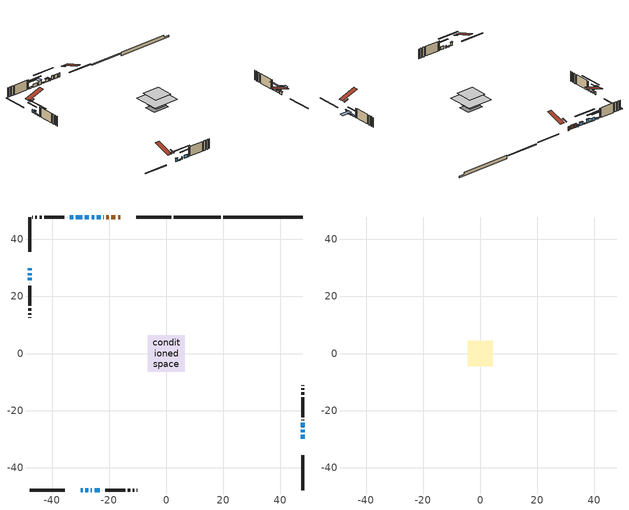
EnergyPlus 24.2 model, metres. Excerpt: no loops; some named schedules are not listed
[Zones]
conditioned space
 floor adiabatic (Floor2 construction): -2.86,-2.86 -2.86,2.86 2.86,2.86 2.86,-2.86 z0.58
 floor adiabatic (AdiabaticFloorConstruction): -6.43,-6.43 -6.43,6.43 6.43,6.43 6.43,-6.43 z3.02
 floor foundation (Slab1 construction): -4.01,-2.95 -4.01,2.95 4.01,2.95 4.01,-2.95 z-1.31
 floor foundation (Slab2 construction): -2.86,-2.86 -2.86,2.86 2.86,2.86 2.86,-2.86 z-0.08
 wall outside (RimJoist1 construction): 1.72,47.88 -10.54,47.88 / -47.88,-47.88 -35.62,-47.88 / -47.88,47.88 -47.88,35.62 / 47.88,-47.88 47.88,-35.62 z0.58:0.88
 wall outside (AdiabaticWallConstruction 1): -16.18,47.88 -16.88,47.88 / -17.81,47.88 -19.22,47.88 / -20.15,47.88 -20.98,47.88 z0.58:2.61
 wall outside (AdiabaticWallConstruction): -21.9,47.88 -22.11,47.88 / -26.49,-47.88 -26.08,-47.88 / 47.88,-27.63 47.88,-26.71 z0.58:1.8; -47.88,29.98 -47.88,29.16 / -29.46,47.88 -31.7,47.88 z0.58:2.08; 47.88,-29.98 47.88,-28.55 z0.58:1.85; -23.04,47.88 -24.36,47.88 / -29.98,-47.88 -29.26,-47.88 z0.58:2.16; -47.88,28.23 -47.88,27.47 z0.58:2.26; -25.29,47.88 -26.21,47.88 / -28.34,-47.88 -27.42,-47.88 / -47.88,26.54 -47.88,25.63 z0.58:1.12; 47.88,-25.78 47.88,-24.26 z0.58:1.5; -27.14,47.88 -28.53,47.88 z0.58:2.41; -32.62,47.88 -33.84,47.88 z0.58:1.34; -25.15,-47.88 -23.32,-47.88 z0.58:2.1
 wall outside (Wall1 construction): -34.77,47.88 -34.8,47.88 / -22.4,-47.88 -22.36,-47.88 / -47.88,24.7 -47.88,24.67 / 47.88,-23.33 47.88,-23.3 z0.58:5.46
 wall outside (Wall2 construction): -35.73,47.88 -42.74,47.88 / -21.44,-47.88 -14.43,-47.88 / -47.88,23.74 -47.88,16.73 / 47.88,-22.37 47.88,-15.36 z0.58:5.46
 wall outside (Wall3 construction): -43.67,47.88 -44.46,47.88 / -13.5,-47.88 -12.71,-47.88 / -47.88,15.8 -47.88,15.01 / 47.88,-14.43 47.88,-13.64 z0.58:5.46
 wall outside (Wall5 construction): -45.39,47.88 -45.9,47.88 / -11.78,-47.88 -11.27,-47.88 / -47.88,14.08 -47.88,13.57 / 47.88,-12.71 47.88,-12.2 z0.58:5.46
 wall outside (Wall7 construction): -46.83,47.88 -46.95,47.88 / -10.34,-47.88 -10.22,-47.88 / -47.88,12.64 -47.88,12.52 / 47.88,-11.27 47.88,-11.15 z0.58:5.46
 wall foundation (FoundationWall1 construction): 20.04,47.88,-1.31 20.04,47.88,0.58 45.1,47.88,0.58 45.1,47.88,-0.55 47.88,47.88,-0.55 47.88,47.88,-1.31
 wall foundation (FoundationWall2 construction): 19.11,47.88 2.65,47.88 z-0.08:0.3
 window (WindowConstruction 11): -21.91,47.88 -22.11,47.88 z0.58:1.8
 window (WindowConstruction 6): -47.88,29.98 -47.88,29.16 z0.58:2.08
 window (WindowConstruction 7): 47.88,-29.98 47.88,-28.55 z0.58:1.85
 window (WindowConstruction 8): -23.04,47.88 -24.36,47.88 z0.58:2.16
 window (WindowConstruction 9): -29.98,-47.88 -29.27,-47.88 z0.58:2.16
 window (WindowConstruction 10): -47.88,28.23 -47.88,27.47 z0.58:2.26
 window (WindowConstruction 13): -25.29,47.88 -26.21,47.88 z0.58:1.11
 window (WindowConstruction 14): -28.34,-47.88 -27.42,-47.88 z0.58:1.11
 window (WindowConstruction 15): -47.88,26.54 -47.88,25.63 z0.58:1.11
 window (WindowConstruction 12): -26.49,-47.88 -26.08,-47.88 z0.58:1.8
 window (WindowConstruction): 47.88,-27.63 47.88,-26.71 z0.58:1.8
 window (WindowConstruction 1): 47.88,-25.78 47.88,-24.26 z0.58:1.49
 window (WindowConstruction 2): -27.14,47.88 -28.53,47.88 z0.58:2.41
 window (WindowConstruction 3): -29.46,47.88 -31.69,47.88 z0.58:2.08
 window (WindowConstruction 4): -32.62,47.88 -33.84,47.88 z0.58:1.34
 window (WindowConstruction 5): -25.15,-47.88 -23.32,-47.88 z0.58:2.1
 door (Door): -16.18,47.88 -16.88,47.88 z0.58:2.61
 door (Door 1): -17.81,47.88 -19.22,47.88 z0.58:2.61
 door (Door 2): -20.15,47.88 -20.98,47.88 z0.58:2.61
 ceiling adiabatic (AdiabaticFloorConstruction): 6.43,-6.43 6.43,6.43 -6.43,6.43 -6.43,-6.43 z3.02
 roof outside (Roof2 construction): -15.25,47.88,5.46 -15.25,45.69,6.19 -14.67,45.69,6.19 -14.67,47.88,5.46; -30.9,-47.88,5.46 -30.9,-45.69,6.19 -31.48,-45.69,6.19 -31.48,-47.88,5.46; -47.88,30.9,5.46 -45.69,30.9,6.19 -45.69,31.48,6.19 -47.88,31.48,5.46; 47.88,-30.9,5.46 45.69,-30.9,6.19 45.69,-31.48,6.19 47.88,-31.48,5.46
attic - vented
 floor to conditioned space (Floor1 construction Reversed): -4.43,-4.43 -4.43,4.43 4.43,4.43 4.43,-4.43 z5.46
 roof outside (Roof1 construction): -13.74,47.88,5.46 -13.74,39.25,8.33 -11.47,39.25,8.33 -11.47,47.88,5.46; -32.41,-47.88,5.46 -32.41,-39.25,8.33 -34.69,-39.25,8.33 -34.69,-47.88,5.46; -47.88,32.41,5.46 -39.25,32.41,8.33 -39.25,34.69,8.33 -47.88,34.69,5.46; 47.88,-32.41,5.46 39.25,-32.41,8.33 39.25,-34.69,8.33 47.88,-34.69,5.46
shading: -47.88,26.67 -47.88,32.47 -48.29,32.47 -48.29,26.67 z4.57; 47.88,-28.35 47.88,-30.18 48.29,-30.18 48.29,-28.35 z2.05; -24.56,47.88 -22.84,47.88 -22.84,48.29 -24.56,48.29 z2.36; -29.06,-47.88 -30.18,-47.88 -30.18,-48.29 -29.06,-48.29 z2.36; -47.88,27.27 -47.88,28.43 -48.29,28.43 -48.29,27.27 z2.46; -31.44,47.88 -20.06,47.88 -20.06,48.29 -31.44,48.29 z6.34; -22.19,-47.88 -33.57,-47.88 -33.57,-48.29 -22.19,-48.29 z6.34; -47.88,20.4 -47.88,31.77 -48.29,31.77 -48.29,20.4 z6.34; 47.88,-26.35 47.88,-27.99 53.06,-27.99 53.06,-26.35 z2.16; 47.88,-21.77 47.88,-28.27 48.29,-28.27 48.29,-21.77 z3.98; -28.73,47.88 -26.93,47.88 -26.93,50.27 -28.73,50.27 z2.61; -34.19,47.88 -26.97,47.88 -26.97,48.29 -34.19,48.29 z4.57; -36.33,47.88 -30.13,47.88 -30.13,48.29 -36.33,48.29 z3.83; -20.83,-47.88 -27.64,-47.88 -27.64,-48.29 -20.83,-48.29 z4.59
[Building]
Building 1: Terrain=Suburbs
[Site:Location]
London AP_ON: Latitude {deg}=43.03; Longitude {deg}=-81.15; Time Zone {hr}=-5; Elevation {m}=278; Keep Site Location Information=Yes
[Site:GroundTemperature:Shallow]
3.98693, 1.93205, 1.76749, 2.74264, 6.6573, 10.5537, 13.9317, 16.0716, 16.2534, 14.513, 11.2211, 7.44421
[Site:WaterMainsTemperature]
Calculation Method=Schedule; Temperature Schedule=mains temperature schedule
[Material] Roughness=Rough; Thermal Absorptance=0.9
Name | Thickness {m} | Conductivity {W/m-K} | Density {kg/m3} | Specific Heat {J/kg-K} | Solar Absorptance | Visible Absorptance
asphalt or fiberglass shingles | 0.00635 | 0.162714 | 1121.4 | 1465.45 | 0.95 | 0.95
ceiling stud and cavity | 0.0889 | 0.9709 | 20.9862 | 1087.66 | 0.7 | 0.7
concrete 4.0 in. | 0.1016 | 1.803125 | 2242.8 | 837.4 | 0.7 | 0.7
concrete 8.0 in. | 0.2032 | 1.803125 | 2242.8 | 837.4 | 0.7 | 0.7
door material | 0.04445 | 0.053851 | 512.64 | 1214.23 | 0.7 | 0.7
door material 1 | 0.04445 | 0.0451087 | 512.64 | 1214.23 | 0.7 | 0.7
door material 2 | 0.04445 | 0.188738 | 512.64 | 1214.23 | 0.7 | 0.7
exterior vertical ins | 0.013954 | 0.029427 | 32.04 | 1214.23 | 0.7 | 0.7
exterior vertical ins 1 | 0.00139922 | 0.029427 | 32.04 | 1214.23 | 0.7 | 0.7
floor covering | 0.0127 | 9.015625 | 54.468 | 1339.84 | 0.6 | 0.6
floor covering 1 | 0.0127 | 0.0433444 | 54.468 | 1339.84 | 0.6 | 0.6
floor rigid ins; wall rigid ins 1 | 0.512978 | 0.029427 | 32.04 | 1214.23 | 0.7 | 0.7
floor stud and cavity | 0.0889 | 0.342986 | 50.32683 | 1063.81 | 0.7 | 0.7
floor stud and cavity 1 | 0.1397 | 1.75129 | 37.0049 | 1207.88 | 0.7 | 0.7
furniture material conditioned space 1 | 0.1524 | 0.115458 | 640.8 | 1214.23 | 0.6 | 0.6
gypsum board | 0.0127 | 0.160291 | 801 | 837.4 | 0.6 | 0.6
gypsum board 1 | 0.00254 | 0.160291 | 801 | 837.4 | 0.6 | 0.6
gypsum board 2 | 0.0127 | 0.160291 | 801 | 837.4 | 0.7 | 0.7
osb sheathing 0.5 in. | 0.0127 | 0.115458 | 512.64 | 1214.23 | 0.7 | 0.7
osb sheathing 0.75 in. | 0.01905 | 0.115458 | 512.64 | 1214.23 | 0.7 | 0.7
rim joist stud and cavity | 0.0508 | 0.648972 | 50.32683 | 1063.81 | 0.6 | 0.6
roof stud and cavity | 0.2032 | 4.30861 | 78.34581 | 1123.46 | 0.7 | 0.7
wall rigid ins | 0.051816 | 0.029427 | 32.04 | 1214.23 | 0.7 | 0.7
wall stud and cavity | 0.1397 | 0.440789 | 139.0536 | 1170.24 | 0.7 | 0.7
wall stud and cavity 1 | 0.0889 | 0.203401 | 50.32683 | 1063.81 | 0.7 | 0.7
wall stud and cavity 2 | 0.1397 | 0.21045 | 139.0536 | 1170.24 | 0.7 | 0.7
wall stud and cavity 3 | 0.1397 | 0.24263 | 139.0536 | 1170.24 | 0.7 | 0.7
wall stud and cavity 4 | 0.1397 | 0.0754884 | 139.0536 | 1170.24 | 0.7 | 0.7
wall stud and cavity 5 | 0.0889 | 0.380278 | 52.3479 | 1209.89 | 0.7 | 0.7
wall stud and cavity 6 | 0.0889 | 0.391764 | 83.0341 | 1211.67 | 0.7 | 0.7
wood siding | 0.0254 | 0.102417 | 544.68 | 1172.36 | 0.57 | 0.57
wood siding 1 | 0.00254 | 0.102417 | 544.68 | 1172.36 | 0.57 | 0.57
wood siding 2; wood siding 3; wood siding 4 | 0.0254 | 0.102417 | 544.68 | 1172.36 | 0.7 | 0.7
[WindowMaterial:SimpleGlazingSystem]
Name | U-Factor {W/m2-K} | Solar Heat Gain Coefficient
WindowMaterial | 2.93609 | 0.65
WindowMaterial 1 | 2.927009 | 0.66
WindowMaterial 10 | 2.938365 | 0.65
WindowMaterial 11 | 6.93965 | 0.69
WindowMaterial 12 | 2.99117 | 0.59
WindowMaterial 13 | 5.29076 | 0.67
WindowMaterial 2 | 2.39271 | 0.64
WindowMaterial 3 | 2.37397 | 0.65
WindowMaterial 4 | 2.94859 | 0.64
WindowMaterial 5 | 2.89408 | 0.69
WindowMaterial 6 | 2.93666 | 0.65
WindowMaterial 7 | 2.95313 | 0.64
WindowMaterial 8 | 2.95256 | 0.64
WindowMaterial 9 | 2.94631 | 0.64
[Construction]
AdiabaticFloorConstruction: floor stud and cavity 1, floor rigid ins, osb sheathing 0.75 in., floor covering 1
AdiabaticWallConstruction: wood siding 3, wall rigid ins 1, wall stud and cavity 5, gypsum board
AdiabaticWallConstruction 1: wood siding 4, wall rigid ins 1, wall stud and cavity 5, gypsum board
Door: door material
Door 1: door material 1
Door 2: door material 2
Floor1 construction Reversed: gypsum board 1, ceiling stud and cavity
Floor2 construction: floor stud and cavity, floor covering
FoundationWall1 construction; FoundationWall2 construction: concrete 8.0 in., gypsum board 2
furniture construction conditioned space 1: furniture material conditioned space 1
PartitionWallConstruction: gypsum board, wall stud and cavity 6, gypsum board
RimJoist1 construction: wood siding 2, rim joist stud and cavity
Roof1 construction: asphalt or fiberglass shingles
Roof2 construction: asphalt or fiberglass shingles, osb sheathing 0.75 in., roof stud and cavity, gypsum board
Slab1 construction; Slab2 construction: concrete 4.0 in.
Wall1 construction: wood siding, wall rigid ins, osb sheathing 0.5 in., wall stud and cavity, gypsum board
Wall2 construction: wood siding 1, wall stud and cavity 1, gypsum board 1
Wall3 construction: wood siding, wall rigid ins, osb sheathing 0.5 in., wall stud and cavity 2, gypsum board
Wall5 construction: wood siding, wall rigid ins, osb sheathing 0.5 in., wall stud and cavity 3, gypsum board
Wall7 construction: wood siding, osb sheathing 0.5 in., wall stud and cavity 4, gypsum board
WindowConstruction: WindowMaterial
WindowConstruction 1: WindowMaterial 1
WindowConstruction 10: WindowMaterial 10
WindowConstruction 11; WindowConstruction 12: WindowMaterial 11
WindowConstruction 13; WindowConstruction 14: WindowMaterial 12
WindowConstruction 15: WindowMaterial 13
WindowConstruction 2: WindowMaterial 2
WindowConstruction 3: WindowMaterial 3
WindowConstruction 4: WindowMaterial 4
WindowConstruction 5: WindowMaterial 5
WindowConstruction 6: WindowMaterial 6
WindowConstruction 7: WindowMaterial 7
WindowConstruction 8: WindowMaterial 8
WindowConstruction 9: WindowMaterial 9
[Zone] Multiplier=1; Part of Total Floor Area=Yes
Name | Volume {m3}
attic - vented | 36.6637
conditioned space | 546.6
[Space]
Name | Zone | Volume {m3}
attic - vented 1 | attic - vented | 36.6637
conditioned space 1 | conditioned space | 546.6
[ZoneInfiltration:EffectiveLeakageArea]
infil attic - vented 1: Zone or Space=attic - vented 1; Schedule=Always On Discrete; Effective Air Leakage Area {cm2}=3425.89; Stack Coefficient=0.000200044; Wind Coefficient=9.55615e-06
[ZoneMixing]
whole house fan mix: Zone or Space=attic - vented; Schedule=Always On Continuous; Design Flow Rate Calculation Method=Flow/Zone; Design Flow Rate {m3/s}=0; Source Zone or Space=conditioned space
[SurfaceProperty:ExposedFoundationPerimeter] Exposed Perimeter Calculation Method=TotalExposedPerimeter
Name | Total Exposed Perimeter {m}
Slab1 | 27.84
Slab2 | 16.459
[InternalMass] Zone or ZoneList=conditioned space; Space or SpaceList=conditioned space 1
Name | Construction | Surface Area {m2}
furniture mass conditioned space 1 | furniture construction conditioned space 1 | 111.26
partition wall mass | PartitionWallConstruction | 245.425
[Lights]
interior lighting: Zone or ZoneList or Space or SpaceList=conditioned space 1; Schedule=interior lighting schedule; Design Level Calculation Method=LightingLevel; Lighting Level {W}=343.2; Return Air Fraction=0; Fraction Radiant=0.6; Fraction Visible=0.2; Fraction Replaceable=1
[People]
occupants: Zone or ZoneList or Space or SpaceList=conditioned space 1; Number of People Schedule=occupants schedule; Number of People Calculation Method=People; Number of People=3; Fraction Radiant=0.314171; Sensible Heat Fraction=0.56303; Activity Level Schedule=occupants activity schedule; Carbon Dioxide Generation Rate {m3/s-W}=0; Enable ASHRAE 55 Comfort Warnings=No; Mean Radiant Temperature Calculation Type=EnclosureAveraged
[ElectricEquipment] Zone or ZoneList or Space or SpaceList=conditioned space 1; Design Level Calculation Method=EquipmentLevel
Name | Schedule | Design Level {W} | Fraction Latent | Fraction Radiant | Fraction Lost
clothes dryer | clothes dryer schedule | 140.772 | 0.015 | 0.081 | 0.85
clothes washer | clothes washer schedule | 32.1985 | 0.03 | 0.162 | 0.7
cooking range | cooking range schedule | 215.147 | 0.08 | 0.432 | 0.2
dishwasher | dishwasher schedule | 66.8632 | 0.3 | 0.18 | 0.4
fridge | fridge schedule | 72.9452 | 0 | 0.6 | 0
mech vent house fan | mech vent house fan schedule | 0 | 0 | 0 | 1
mech vent house fan cfis | mech vent house fan cfis schedule | 0 | 0 | 0 | 0
misc plug loads | misc plug loads schedule | 494.7 | 0.045 | 0.513 | 0.1
whole house fan | Always On Discrete | 0 | 0 | 0 | 1
[OtherEquipment] Zone or ZoneList or Space or SpaceList=conditioned space 1; Design Level Calculation Method=EquipmentLevel
Name | Fuel Type | Schedule | Design Level {W} | Fraction Latent | Fraction Radiant | Fraction Lost
clothes dryer 1 | Electricity | clothes dryer schedule | 0 | 0.015 | 0.081 | 0.85
cooking range 1 | Electricity | cooking range schedule | 0 | 0.08 | 0.432 | 0.2
general water use latent | None | general water use schedule | 62.594 | 1 | 0 | 0
general water use sensible | None | general water use schedule | -61.6891 | 0 | 0.6 | 0
mech vent house fan latent load | None | Always On Discrete | 0 | 1 | 0 | 0
mech vent house fan sensible load | None | Always On Discrete | 0 | 0 | 0 | 0
water heater energy adjustment1 | Propane | Always On Discrete | 0.01 | 0 | 0 | 1
[ZoneInfiltration:DesignFlowRate] Zone or ZoneList or Space or SpaceList=conditioned space 1; Schedule=Always On Discrete; Design Flow Rate Calculation Method=Flow/Zone; Design Flow Rate {m3/s}=0
infil flow; natural vent flow; whole house fan flow
[Foundation:Kiva] Initial Indoor Air Temperature {C}=18; Wall Depth Below Slab {m}=0.2032; Custom Block X Position 1 {m}=0.2159; Custom Block Z Position 1 {m}=0
Name | Wall Height Above Grade {m} | Custom Block Material Name 1 | Custom Block Depth 1 {m}
Foundation Kiva 1 | 0.580004 | exterior vertical ins | 1.89
Foundation Kiva 2 | 0.299984 | exterior vertical ins 1 | 0.379994
[Foundation:Kiva:Settings]
Soil Conductivity {W/m-K}=0.849921; Soil Density {kg/m3}=1842.3; Soil Specific Heat {J/kg-K}=418.7; Ground Solar Absorptivity=0.9; Ground Thermal Absorptivity=0.9; Ground Surface Roughness {m}=0.03; Far-Field Width {m}=40; Deep-Ground Boundary Condition=ZeroFlux; Deep-Ground Depth {m}=40; Minimum Cell Dimension {m}=0.2; Maximum Cell Growth Coefficient=3; Simulation Timestep=Timestep
[Exterior:Lights]
exterior lighting: Schedule=exterior lighting schedule; Design Level {W}=75.6
[Schedule:Constant]
Name | Hourly Value
Always On Continuous; mech vent house fan schedule; mech vent house fan cfis schedule; Always On Discrete | 1
occupants activity schedule | 117.228
fridge schedule | 0
[Schedule:Week:Daily]
interior lighting schedule Week Rule - Jan1-Jan27: interior lighting schedule day, interior lighting schedule day, interior lighting schedule day, interior lighting schedule day, interior lighting schedule day, interior lighting schedule day, interior lighting schedule day, interior lighting schedule default day, interior lighting schedule default day, interior lighting schedule default day, interior lighting schedule default day, interior lighting schedule default day
interior lighting schedule Week Rule - Jan28-Feb3: interior lighting schedule day, interior lighting schedule day, interior lighting schedule day, interior lighting schedule day, interior lighting schedule day 1, interior lighting schedule day 1, interior lighting schedule day 1, interior lighting schedule default day, interior lighting schedule default day, interior lighting schedule default day, interior lighting schedule default day, interior lighting schedule default day
interior lighting schedule Week Rule - Feb4-Feb24: interior lighting schedule day 1, interior lighting schedule day 1, interior lighting schedule day 1, interior lighting schedule day 1, interior lighting schedule day 1, interior lighting schedule day 1, interior lighting schedule day 1, interior lighting schedule default day, interior lighting schedule default day, interior lighting schedule default day, interior lighting schedule default day, interior lighting schedule default day
interior lighting schedule Week Rule - Feb25-Mar3: interior lighting schedule day 1, interior lighting schedule day 1, interior lighting schedule day 1, interior lighting schedule day 1, interior lighting schedule day 2, interior lighting schedule day 2, interior lighting schedule day 2, interior lighting schedule default day, interior lighting schedule default day, interior lighting schedule default day, interior lighting schedule default day, interior lighting schedule default day
interior lighting schedule Week Rule - Mar4-Mar31: interior lighting schedule day 2, interior lighting schedule day 2, interior lighting schedule day 2, interior lighting schedule day 2, interior lighting schedule day 2, interior lighting schedule day 2, interior lighting schedule day 2, interior lighting schedule default day, interior lighting schedule default day, interior lighting schedule default day, interior lighting schedule default day, interior lighting schedule default day
interior lighting schedule Week Rule - Apr1-Apr28: interior lighting schedule day 3, interior lighting schedule day 3, interior lighting schedule day 3, interior lighting schedule day 3, interior lighting schedule day 3, interior lighting schedule day 3, interior lighting schedule day 3, interior lighting schedule default day, interior lighting schedule default day, interior lighting schedule default day, interior lighting schedule default day, interior lighting schedule default day
interior lighting schedule Week Rule - Apr29-May5: interior lighting schedule day 3, interior lighting schedule day 3, interior lighting schedule day 4, interior lighting schedule day 4, interior lighting schedule day 4, interior lighting schedule day 4, interior lighting schedule day 4, interior lighting schedule default day, interior lighting schedule default day, interior lighting schedule default day, interior lighting schedule default day, interior lighting schedule default day
interior lighting schedule Week Rule - May6-May26: interior lighting schedule day 4, interior lighting schedule day 4, interior lighting schedule day 4, interior lighting schedule day 4, interior lighting schedule day 4, interior lighting schedule day 4, interior lighting schedule day 4, interior lighting schedule default day, interior lighting schedule default day, interior lighting schedule default day, interior lighting schedule default day, interior lighting schedule default day
interior lighting schedule Week Rule - May27-Jun2: interior lighting schedule day 4, interior lighting schedule day 4, interior lighting schedule day 4, interior lighting schedule day 4, interior lighting schedule day 4, interior lighting schedule day 5, interior lighting schedule day 5, interior lighting schedule default day, interior lighting schedule default day, interior lighting schedule default day, interior lighting schedule default day, interior lighting schedule default day
interior lighting schedule Week Rule - Jun3-Jun30: interior lighting schedule day 5, interior lighting schedule day 5, interior lighting schedule day 5, interior lighting schedule day 5, interior lighting schedule day 5, interior lighting schedule day 5, interior lighting schedule day 5, interior lighting schedule default day, interior lighting schedule default day, interior lighting schedule default day, interior lighting schedule default day, interior lighting schedule default day
interior lighting schedule Week Rule - Jul1-Jul28: interior lighting schedule day 6, interior lighting schedule day 6, interior lighting schedule day 6, interior lighting schedule day 6, interior lighting schedule day 6, interior lighting schedule day 6, interior lighting schedule day 6, interior lighting schedule default day, interior lighting schedule default day, interior lighting schedule default day, interior lighting schedule default day, interior lighting schedule default day
interior lighting schedule Week Rule - Jul29-Aug4: interior lighting schedule day 6, interior lighting schedule day 6, interior lighting schedule day 6, interior lighting schedule day 7, interior lighting schedule day 7, interior lighting schedule day 7, interior lighting schedule day 7, interior lighting schedule default day, interior lighting schedule default day, interior lighting schedule default day, interior lighting schedule default day, interior lighting schedule default day
interior lighting schedule Week Rule - Aug5-Aug25: interior lighting schedule day 7, interior lighting schedule day 7, interior lighting schedule day 7, interior lighting schedule day 7, interior lighting schedule day 7, interior lighting schedule day 7, interior lighting schedule day 7, interior lighting schedule default day, interior lighting schedule default day, interior lighting schedule default day, interior lighting schedule default day, interior lighting schedule default day
interior lighting schedule Week Rule - Aug26-Sep1: interior lighting schedule day 7, interior lighting schedule day 7, interior lighting schedule day 7, interior lighting schedule day 7, interior lighting schedule day 7, interior lighting schedule day 7, interior lighting schedule day 8, interior lighting schedule default day, interior lighting schedule default day, interior lighting schedule default day, interior lighting schedule default day, interior lighting schedule default day
interior lighting schedule Week Rule - Sep2-Sep29: interior lighting schedule day 8, interior lighting schedule day 8, interior lighting schedule day 8, interior lighting schedule day 8, interior lighting schedule day 8, interior lighting schedule day 8, interior lighting schedule day 8, interior lighting schedule default day, interior lighting schedule default day, interior lighting schedule default day, interior lighting schedule default day, interior lighting schedule default day
interior lighting schedule Week Rule - Sep30-Oct6: interior lighting schedule day 8, interior lighting schedule day 9, interior lighting schedule day 9, interior lighting schedule day 9, interior lighting schedule day 9, interior lighting schedule day 9, interior lighting schedule day 9, interior lighting schedule default day, interior lighting schedule default day, interior lighting schedule default day, interior lighting schedule default day, interior lighting schedule default day
interior lighting schedule Week Rule - Oct7-Oct27: interior lighting schedule day 9, interior lighting schedule day 9, interior lighting schedule day 9, interior lighting schedule day 9, interior lighting schedule day 9, interior lighting schedule day 9, interior lighting schedule day 9, interior lighting schedule default day, interior lighting schedule default day, interior lighting schedule default day, interior lighting schedule default day, interior lighting schedule default day
interior lighting schedule Week Rule - Oct28-Nov3: interior lighting schedule day 9, interior lighting schedule day 9, interior lighting schedule day 9, interior lighting schedule day 9, interior lighting schedule day 10, interior lighting schedule day 10, interior lighting schedule day 10, interior lighting schedule default day, interior lighting schedule default day, interior lighting schedule default day, interior lighting schedule default day, interior lighting schedule default day
interior lighting schedule Week Rule - Nov4-Nov24: interior lighting schedule day 10, interior lighting schedule day 10, interior lighting schedule day 10, interior lighting schedule day 10, interior lighting schedule day 10, interior lighting schedule day 10, interior lighting schedule day 10, interior lighting schedule default day, interior lighting schedule default day, interior lighting schedule default day, interior lighting schedule default day, interior lighting schedule default day
interior lighting schedule Week Rule - Nov25-Dec1: interior lighting schedule day 10, interior lighting schedule day 10, interior lighting schedule day 10, interior lighting schedule day 10, interior lighting schedule day 10, interior lighting schedule day 10, interior lighting schedule day 11, interior lighting schedule default day, interior lighting schedule default day, interior lighting schedule default day, interior lighting schedule default day, interior lighting schedule default day
interior lighting schedule Week Rule - Dec2-Dec31: interior lighting schedule day 11, interior lighting schedule day 11, interior lighting schedule day 11, interior lighting schedule day 11, interior lighting schedule day 11, interior lighting schedule day 11, interior lighting schedule day 11, interior lighting schedule default day, interior lighting schedule default day, interior lighting schedule default day, interior lighting schedule default day, interior lighting schedule default day
occupants schedule Week Rule - Jan1-Dec31: occupants schedule day, occupants schedule day, occupants schedule day, occupants schedule day, occupants schedule day, occupants schedule day, occupants schedule day, occupants schedule default day, occupants schedule default day, occupants schedule default day, occupants schedule default day, occupants schedule default day
clothes dryer schedule Week Rule - Jan1-Dec31: clothes dryer schedule day, clothes dryer schedule day, clothes dryer schedule day, clothes dryer schedule day, clothes dryer schedule day, clothes dryer schedule day, clothes dryer schedule day, clothes dryer schedule default day, clothes dryer schedule default day, clothes dryer schedule default day, clothes dryer schedule default day, clothes dryer schedule default day
clothes washer schedule Week Rule - Jan1-Dec31: clothes washer schedule day, clothes washer schedule day, clothes washer schedule day, clothes washer schedule day, clothes washer schedule day, clothes washer schedule day, clothes washer schedule day, clothes washer schedule default day, clothes washer schedule default day, clothes washer schedule default day, clothes washer schedule default day, clothes washer schedule default day
cooking range schedule Week Rule - Jan1-Dec31: cooking range schedule day, cooking range schedule day, cooking range schedule day, cooking range schedule day, cooking range schedule day, cooking range schedule day, cooking range schedule day, cooking range schedule default day, cooking range schedule default day, cooking range schedule default day, cooking range schedule default day, cooking range schedule default day
dishwasher schedule Week Rule - Jan1-Dec31: dishwasher schedule day, dishwasher schedule day, dishwasher schedule day, dishwasher schedule day, dishwasher schedule day, dishwasher schedule day, dishwasher schedule day, dishwasher schedule default day, dishwasher schedule default day, dishwasher schedule default day, dishwasher schedule default day, dishwasher schedule default day
misc plug loads schedule Week Rule - Jan1-Dec31: misc plug loads schedule day, misc plug loads schedule day, misc plug loads schedule day, misc plug loads schedule day, misc plug loads schedule day, misc plug loads schedule day, misc plug loads schedule day, misc plug loads schedule default day, misc plug loads schedule default day, misc plug loads schedule default day, misc plug loads schedule default day, misc plug loads schedule default day
general water use schedule Week Rule - Jan1-Dec31: general water use schedule day, general water use schedule day, general water use schedule day, general water use schedule day, general water use schedule day, general water use schedule day, general water use schedule day, general water use schedule default day, general water use schedule default day, general water use schedule default day, general water use schedule default day, general water use schedule default day
exterior lighting schedule Week Rule - Jan1-Jan27: exterior lighting schedule day, exterior lighting schedule day, exterior lighting schedule day, exterior lighting schedule day, exterior lighting schedule day, exterior lighting schedule day, exterior lighting schedule day, exterior lighting schedule default day, exterior lighting schedule default day, exterior lighting schedule default day, exterior lighting schedule default day, exterior lighting schedule default day
exterior lighting schedule Week Rule - Jan28-Feb3: exterior lighting schedule day, exterior lighting schedule day, exterior lighting schedule day, exterior lighting schedule day, exterior lighting schedule day 1, exterior lighting schedule day 1, exterior lighting schedule day 1, exterior lighting schedule default day, exterior lighting schedule default day, exterior lighting schedule default day, exterior lighting schedule default day, exterior lighting schedule default day
exterior lighting schedule Week Rule - Feb4-Feb24: exterior lighting schedule day 1, exterior lighting schedule day 1, exterior lighting schedule day 1, exterior lighting schedule day 1, exterior lighting schedule day 1, exterior lighting schedule day 1, exterior lighting schedule day 1, exterior lighting schedule default day, exterior lighting schedule default day, exterior lighting schedule default day, exterior lighting schedule default day, exterior lighting schedule default day
exterior lighting schedule Week Rule - Feb25-Mar3: exterior lighting schedule day 1, exterior lighting schedule day 1, exterior lighting schedule day 1, exterior lighting schedule day 1, exterior lighting schedule day 2, exterior lighting schedule day 2, exterior lighting schedule day 2, exterior lighting schedule default day, exterior lighting schedule default day, exterior lighting schedule default day, exterior lighting schedule default day, exterior lighting schedule default day
exterior lighting schedule Week Rule - Mar4-Mar31: exterior lighting schedule day 2, exterior lighting schedule day 2, exterior lighting schedule day 2, exterior lighting schedule day 2, exterior lighting schedule day 2, exterior lighting schedule day 2, exterior lighting schedule day 2, exterior lighting schedule default day, exterior lighting schedule default day, exterior lighting schedule default day, exterior lighting schedule default day, exterior lighting schedule default day
exterior lighting schedule Week Rule - Apr1-Apr28: exterior lighting schedule day 3, exterior lighting schedule day 3, exterior lighting schedule day 3, exterior lighting schedule day 3, exterior lighting schedule day 3, exterior lighting schedule day 3, exterior lighting schedule day 3, exterior lighting schedule default day, exterior lighting schedule default day, exterior lighting schedule default day, exterior lighting schedule default day, exterior lighting schedule default day
exterior lighting schedule Week Rule - Apr29-May5: exterior lighting schedule day 3, exterior lighting schedule day 3, exterior lighting schedule day 4, exterior lighting schedule day 4, exterior lighting schedule day 4, exterior lighting schedule day 4, exterior lighting schedule day 4, exterior lighting schedule default day, exterior lighting schedule default day, exterior lighting schedule default day, exterior lighting schedule default day, exterior lighting schedule default day
exterior lighting schedule Week Rule - May6-May26: exterior lighting schedule day 4, exterior lighting schedule day 4, exterior lighting schedule day 4, exterior lighting schedule day 4, exterior lighting schedule day 4, exterior lighting schedule day 4, exterior lighting schedule day 4, exterior lighting schedule default day, exterior lighting schedule default day, exterior lighting schedule default day, exterior lighting schedule default day, exterior lighting schedule default day
exterior lighting schedule Week Rule - May27-Jun2: exterior lighting schedule day 4, exterior lighting schedule day 4, exterior lighting schedule day 4, exterior lighting schedule day 4, exterior lighting schedule day 4, exterior lighting schedule day 5, exterior lighting schedule day 5, exterior lighting schedule default day, exterior lighting schedule default day, exterior lighting schedule default day, exterior lighting schedule default day, exterior lighting schedule default day
exterior lighting schedule Week Rule - Jun3-Jun30: exterior lighting schedule day 5, exterior lighting schedule day 5, exterior lighting schedule day 5, exterior lighting schedule day 5, exterior lighting schedule day 5, exterior lighting schedule day 5, exterior lighting schedule day 5, exterior lighting schedule default day, exterior lighting schedule default day, exterior lighting schedule default day, exterior lighting schedule default day, exterior lighting schedule default day
exterior lighting schedule Week Rule - Jul1-Jul28: exterior lighting schedule day 6, exterior lighting schedule day 6, exterior lighting schedule day 6, exterior lighting schedule day 6, exterior lighting schedule day 6, exterior lighting schedule day 6, exterior lighting schedule day 6, exterior lighting schedule default day, exterior lighting schedule default day, exterior lighting schedule default day, exterior lighting schedule default day, exterior lighting schedule default day
exterior lighting schedule Week Rule - Jul29-Aug4: exterior lighting schedule day 6, exterior lighting schedule day 6, exterior lighting schedule day 6, exterior lighting schedule day 7, exterior lighting schedule day 7, exterior lighting schedule day 7, exterior lighting schedule day 7, exterior lighting schedule default day, exterior lighting schedule default day, exterior lighting schedule default day, exterior lighting schedule default day, exterior lighting schedule default day
[Schedule:Year]
interior lighting schedule: interior lighting schedule Week Rule - Jan1-Jan27, 1, 1, 1, 27, interior lighting schedule Week Rule - Jan28-Feb3, 1, 28, 2, 3, interior lighting schedule Week Rule - Feb4-Feb24, 2, 4, 2, 24, interior lighting schedule Week Rule - Feb25-Mar3, 2, 25, 3, 3, interior lighting schedule Week Rule - Mar4-Mar31, 3, 4, 3, 31, interior lighting schedule Week Rule - Apr1-Apr28, 4, 1, 4, 28, interior lighting schedule Week Rule - Apr29-May5, 4, 29, 5, 5, interior lighting schedule Week Rule - May6-May26, 5, 6, 5, 26, interior lighting schedule Week Rule - May27-Jun2, 5, 27, 6, 2, interior lighting schedule Week Rule - Jun3-Jun30, 6, 3, 6, 30, interior lighting schedule Week Rule - Jul1-Jul28, 7, 1, 7, 28, interior lighting schedule Week Rule - Jul29-Aug4, 7, 29, 8, 4, interior lighting schedule Week Rule - Aug5-Aug25, 8, 5, 8, 25, interior lighting schedule Week Rule - Aug26-Sep1, 8, 26, 9, 1, interior lighting schedule Week Rule - Sep2-Sep29, 9, 2, 9, 29, interior lighting schedule Week Rule - Sep30-Oct6, 9, 30, 10, 6, interior lighting schedule Week Rule - Oct7-Oct27, 10, 7, 10, 27, interior lighting schedule Week Rule - Oct28-Nov3, 10, 28, 11, 3, interior lighting schedule Week Rule - Nov4-Nov24, 11, 4, 11, 24, interior lighting schedule Week Rule - Nov25-Dec1, 11, 25, 12, 1, interior lighting schedule Week Rule - Dec2-Dec31, 12, 2, 12, 31
occupants schedule: occupants schedule Week Rule - Jan1-Dec31, 1, 1, 12, 31
clothes dryer schedule: clothes dryer schedule Week Rule - Jan1-Dec31, 1, 1, 12, 31
clothes washer schedule: clothes washer schedule Week Rule - Jan1-Dec31, 1, 1, 12, 31
cooking range schedule: cooking range schedule Week Rule - Jan1-Dec31, 1, 1, 12, 31
dishwasher schedule: dishwasher schedule Week Rule - Jan1-Dec31, 1, 1, 12, 31
misc plug loads schedule: misc plug loads schedule Week Rule - Jan1-Dec31, 1, 1, 12, 31
general water use schedule: general water use schedule Week Rule - Jan1-Dec31, 1, 1, 12, 31
exterior lighting schedule: exterior lighting schedule Week Rule - Jan1-Jan27, 1, 1, 1, 27, exterior lighting schedule Week Rule - Jan28-Feb3, 1, 28, 2, 3, exterior lighting schedule Week Rule - Feb4-Feb24, 2, 4, 2, 24, exterior lighting schedule Week Rule - Feb25-Mar3, 2, 25, 3, 3, exterior lighting schedule Week Rule - Mar4-Mar31, 3, 4, 3, 31, exterior lighting schedule Week Rule - Apr1-Apr28, 4, 1, 4, 28, exterior lighting schedule Week Rule - Apr29-May5, 4, 29, 5, 5, exterior lighting schedule Week Rule - May6-May26, 5, 6, 5, 26, exterior lighting schedule Week Rule - May27-Jun2, 5, 27, 6, 2, exterior lighting schedule Week Rule - Jun3-Jun30, 6, 3, 6, 30, exterior lighting schedule Week Rule - Jul1-Jul28, 7, 1, 7, 28, exterior lighting schedule Week Rule - Jul29-Aug4, 7, 29, 8, 4, exterior lighting schedule Week Rule - Aug5-Aug25, 8, 5, 8, 25, exterior lighting schedule Week Rule - Aug26-Sep1, 8, 26, 9, 1, exterior lighting schedule Week Rule - Sep2-Sep29, 9, 2, 9, 29, exterior lighting schedule Week Rule - Sep30-Oct6, 9, 30, 10, 6, exterior lighting schedule Week Rule - Oct7-Oct27, 10, 7, 10, 27, exterior lighting schedule Week Rule - Oct28-Nov3, 10, 28, 11, 3, exterior lighting schedule Week Rule - Nov4-Nov24, 11, 4, 11, 24, exterior lighting schedule Week Rule - Nov25-Dec1, 11, 25, 12, 1, exterior lighting schedule Week Rule - Dec2-Dec31, 12, 2, 12, 31
[Schedule:Compact]
mains temperature schedule: Through: 01/01, For: AllDays, Until: 24:00, 7.96722, Through: 01/02, For: AllDays, Until: 24:00, 7.89722, Through: 01/03, For: AllDays, Until: 24:00, 7.82778, Through: 01/04, For: AllDays, Until: 24:00, 7.76, Through: 01/05, For: AllDays, Until: 24:00, 7.69333, Through: 01/06, For: AllDays, Until: 24:00, 7.62778, Through: 01/07, For: AllDays, Until: 24:00, 7.56389, Through: 01/08, For: AllDays, Until: 24:00, 7.50167, Through: 01/09, For: AllDays, Until: 24:00, 7.44056, Through: 01/10, For: AllDays, Until: 24:00, 7.38056, Through: 01/11, For: AllDays, Until: 24:00, 7.32222, Through: 01/12, For: AllDays, Until: 24:00, 7.26556, Through: 01/13, For: AllDays, Until: 24:00, 7.21, Through: 01/14, For: AllDays, Until: 24:00, 7.15556, Through: 01/15, For: AllDays, Until: 24:00, 7.10333, Through: 01/16, For: AllDays, Until: 24:00, 7.05222, Through: 01/17, For: AllDays, Until: 24:00, 7.00278, Through: 01/18, For: AllDays, Until: 24:00, 6.955, Through: 01/19, For: AllDays, Until: 24:00, 6.90833, Through: 01/20, For: AllDays, Until: 24:00, 6.86389, Through: 01/21, For: AllDays, Until: 24:00, 6.82056, Through: 01/22, For: AllDays, Until: 24:00, 6.77889, Through: 01/23, For: AllDays, Until: 24:00, 6.73889, Through: 01/24, For: AllDays, Until: 24:00, 6.7, Through: 01/25, For: AllDays, Until: 24:00, 6.66333, Through: 01/26, For: AllDays, Until: 24:00, 6.62833, Through: 01/27, For: AllDays, Until: 24:00, 6.59444, Through: 01/28, For: AllDays, Until: 24:00, 6.56278, Through: 01/29, For: AllDays, Until: 24:00, 6.53222, Through: 01/30, For: AllDays, Until: 24:00, 6.50389, Through: 01/31, For: AllDays, Until: 24:00, 6.47722, Through: 02/01, For: AllDays, Until: 24:00, 6.45167, Through: 02/02, For: AllDays, Until: 24:00, 6.42833, Through: 02/03, For: AllDays, Until: 24:00, 6.40667, Through: 02/04, For: AllDays, Until: 24:00, 6.38611, Through: 02/05, For: AllDays, Until: 24:00, 6.36778, Through: 02/06, For: AllDays, Until: 24:00, 6.35111, Through: 02/07, For: AllDays, Until: 24:00, 6.33611, Through: 02/08, For: AllDays, Until: 24:00, 6.32333, Through: 02/09, For: AllDays, Until: 24:00, 6.31167, Through: 02/10, For: AllDays, Until: 24:00, 6.30222, Through: 02/11, For: AllDays, Until: 24:00, 6.29389, Through: 02/12, For: AllDays, Until: 24:00, 6.28778, Through: 02/13, For: AllDays, Until: 24:00, 6.28333, Through: 02/14, For: AllDays, Until: 24:00, 6.28056, Through: 02/15, For: AllDays, Until: 24:00, 6.27944, Through: 02/16, For: AllDays, Until: 24:00, 6.28, Through: 02/17, For: AllDays, Until: 24:00, 6.28278, Through: 02/18, For: AllDays, Until: 24:00, 6.28722, Through: 02/19, For: AllDays, Until: 24:00, 6.29278, Through: 02/20, For: AllDays, Until: 24:00, 6.30056, Through: 02/21, For: AllDays, Until: 24:00, 6.31, Through: 02/22, For: AllDays, Until: 24:00, 6.32111, Through: 02/23, For: AllDays, Until: 24:00, 6.33444, Through: 02/24, For: AllDays, Until: 24:00, 6.34889, Through: 02/25, For: AllDays, Until: 24:00, 6.36556, Through: 02/26, For: AllDays, Until: 24:00, 6.38333, Through: 02/27, For: AllDays, Until: 24:00, 6.40333, Through: 02/28, For: AllDays, Until: 24:00, 6.425, Through: 03/01, For: AllDays, Until: 24:00, 6.44833, Through: 03/02, For: AllDays, Until: 24:00, 6.47278, Through: 03/03, For: AllDays, Until: 24:00, 6.49944, Through: 03/04, For: AllDays, Until: 24:00, 6.52778, Through: 03/05, For: AllDays, Until: 24:00, 6.55778, Through: 03/06, For: AllDays, Until: 24:00, 6.58944, Through: 03/07, For: AllDays, Until: 24:00, 6.62278, Through: 03/08, For: AllDays, Until: 24:00, 6.65778, Through: 03/09, For: AllDays, Until: 24:00, 6.69444, Through: 03/10, For: AllDays, Until: 24:00, 6.73278, Through: 03/11, For: AllDays, Until: 24:00, 6.77278, Through: 03/12, For: AllDays, Until: 24:00, 6.81389, Through: 03/13, For: AllDays, Until: 24:00, 6.85722, Through: 03/14, For: AllDays, Until: 24:00, 6.90167, Through: 03/15, For: AllDays, Until: 24:00, 6.94778, Through: 03/16, For: AllDays, Until: 24:00, 6.99556, Through: 03/17, For: AllDays, Until: 24:00, 7.045, Through: 03/18, For: AllDays, Until: 24:00, 7.09556, Through: 03/19, For: AllDays, Until: 24:00, 7.14778, Through: 03/20, For: AllDays, Until: 24:00, 7.20167, Through: 03/21, For: AllDays, Until: 24:00, 7.25667, Through: 03/22, For: AllDays, Until: 24:00, 7.31333, Through: 03/23, For: AllDays, Until: 24:00, 7.37167, Through: 03/24, For: AllDays, Until: 24:00, 7.43111, Through: 03/25, For: AllDays, Until: 24:00, 7.49222, Through: 03/26, For: AllDays, Until: 24:00, 7.55444, Through: 03/27, For: AllDays, Until: 24:00, 7.61833, Through: 03/28, For: AllDays, Until: 24:00, 7.68333, Through: 03/29, For: AllDays, Until: 24:00, 7.74944, Through: 03/30, For: AllDays, Until: 24:00, 7.81722, Through: 03/31, For: AllDays, Until: 24:00, 7.88667, Through: 04/01, For: AllDays, Until: 24:00, 7.95667, Through: 04/02, For: AllDays, Until: 24:00, 8.02833, Through: 04/03, For: AllDays, Until: 24:00, 8.10111, Through: 04/04, For: AllDays, Until: 24:00, 8.175, Through: 04/05, For: AllDays, Until: 24:00, 8.25, Through: 04/06, For: AllDays, Until: 24:00, 8.32667, Through: 04/07, For: AllDays, Until: 24:00, 8.40389, Through: 04/08, For: AllDays, Until: 24:00, 8.48278, Through: 04/09, For: AllDays, Until: 24:00, 8.56222, Through: 04/10, For: AllDays, Until: 24:00, 8.64278, Through: 04/11, For: AllDays, Until: 24:00, 8.725, Through: 04/12, For: AllDays, Until: 24:00, 8.80778, Through: 04/13, For: AllDays, Until: 24:00, 8.89167, Through: 04/14, For: AllDays, Until: 24:00, 8.97611, Through: 04/15, For: AllDays, Until: 24:00, 9.06167, Through: 04/16, For: AllDays, Until: 24:00, 9.14833, Through: 04/17, For: AllDays, Until: 24:00, 9.23611, Through: 04/18, For: AllDays, Until: 24:00, 9.32444, Through: 04/19, For: AllDays, Until: 24:00, 9.41389, Through: 04/20, For: AllDays, Until: 24:00, 9.50389, Through: 04/21, For: AllDays, Until: 24:00, 9.595, Through: 04/22, For: AllDays, Until: 24:00, 9.68667, Through: 04/23, For: AllDays, Until: 24:00, 9.77889, Through: 04/24, For: AllDays, Until: 24:00, 9.87222, Through: 04/25, For: AllDays, Until: 24:00, 9.96556, Through: 04/26, For: AllDays, Until: 24:00, 10.06, Through: 04/27, For: AllDays, Until: 24:00, 10.1556, Through: 04/28, For: AllDays, Until: 24:00, 10.2511, Through: 04/29, For: AllDays, Until: 24:00, 10.3472, Through: 04/30, For: AllDays, Until: 24:00, 10.4439, Through: 05/01, For: AllDays, Until: 24:00, 10.5411, Through: 05/02, For: AllDays, Until: 24:00, 10.6389, Through: 05/03, For: AllDays, Until: 24:00, 10.7372, Through: 05/04, For: AllDays, Until: 24:00, 10.8361, Through: 05/05, For: AllDays, Until: 24:00, 10.935, Through: 05/06, For: AllDays, Until: 24:00, 11.0344, Through: 05/07, For: AllDays, Until: 24:00, 11.1344, Through: 05/08, For: AllDays, Until: 24:00, 11.2344, Through: 05/09, For: AllDays, Until: 24:00, 11.335, Through: 05/10, For: AllDays, Until: 24:00, 11.4356, Through: 05/11, For: AllDays, Until: 24:00, 11.5361, Through: 05/12, For: AllDays, Until: 24:00, 11.6372, Through: 05/13, For: AllDays, Until: 24:00, 11.7383, Through: 05/14, For: AllDays, Until: 24:00, 11.84, Through: 05/15, For: AllDays, Until: 24:00, 11.9411, Through: 05/16, For: AllDays, Until: 24:00, 12.0428, Through: 05/17, For: AllDays, Until: 24:00, 12.1444, Through: 05/18, For: AllDays, Until: 24:00, 12.2456, Through: 05/19, For: AllDays, Until: 24:00, 12.3472, Through: 05/20, For: AllDays, Until: 24:00, 12.4489, Through: 05/21, For: AllDays, Until: 24:00, 12.55, Through: 05/22, For: AllDays, Until: 24:00, 12.6517, Through: 05/23, For: AllDays, Until: 24:00, 12.7528, Through: 05/24, For: AllDays, Until: 24:00, 12.8533, Through: 05/25, For: AllDays, Until: 24:00, 12.9544, Through: 05/26, For: AllDays, Until: 24:00, 13.055, Through: 05/27, For: AllDays, Until: 24:00, 13.155, Through: 05/28, For: AllDays, Until: 24:00, 13.255, Through: 05/29, For: AllDays, Until: 24:00, 13.355, Through: 05/30, For: AllDays, Until: 24:00, 13.4539, Through: 05/31, For: AllDays, Until: 24:00, 13.5533, Through: 06/01, For: AllDays, Until: 24:00, 13.6517, Through: 06/02, For: AllDays, Until: 24:00, 13.75, Through: 06/03, For: AllDays, Until: 24:00, 13.8472, Through: 06/04, For: AllDays, Until: 24:00, 13.9444, Through: 06/05, For: AllDays, Until: 24:00, 14.0411, Through: 06/06, For: AllDays, Until: 24:00, 14.1372, Through: 06/07, For: AllDays, Until: 24:00, 14.2328, Through: 06/08, For: AllDays, Until: 24:00, 14.3278, Through: 06/09, For: AllDays, Until: 24:00, 14.4217, Through: 06/10, For: AllDays, Until: 24:00, 14.5156, Through: 06/11, For: AllDays, Until: 24:00, 14.6083, Through: 06/12, For: AllDays, Until: 24:00, 14.7006, Through: 06/13, For: AllDays, Until: 24:00, 14.7922, Through: 06/14, For: AllDays, Until: 24:00, 14.8828, Through: 06/15, For: AllDays, Until: 24:00, 14.9728, Through: 06/16, For: AllDays, Until: 24:00, 15.0617, Through: 06/17, For: AllDays, Until: 24:00, 15.15, Through: 06/18, For: AllDays, Until: 24:00, 15.2372, Through: 06/19, For: AllDays, Until: 24:00, 15.3233, Through: 06/20, For: AllDays, Until: 24:00, 15.4089, Through: 06/21, For: AllDays, Until: 24:00, 15.4933, Through: 06/22, For: AllDays, Until: 24:00, 15.5772, Through: 06/23, For: AllDays, Until: 24:00, 15.6594, Through: 06/24, For: AllDays, Until: 24:00, 15.7411, Through: 06/25, For: AllDays, Until: 24:00, 15.8217, Through: 06/26, For: AllDays, Until: 24:00, 15.9006, Through: 06/27, For: AllDays, Until: 24:00, 15.9789, Through: 06/28, For: AllDays, Until: 24:00, 16.0561, Through: 06/29, For: AllDays, Until: 24:00, 16.1322, Through: 06/30, For: AllDays, Until: 24:00, 16.2072, Through: 07/01, For: AllDays, Until: 24:00, 16.2806, Through: 07/02, For: AllDays, Until: 24:00, 16.3528, Through: 07/03, For: AllDays, Until: 24:00, 16.4244, Through: 07/04, For: AllDays, Until: 24:00, 16.4939, Through: 07/05, For: AllDays, Until: 24:00, 16.5628, Through: 07/06, For: AllDays, Until: 24:00, 16.63, Through: 07/07, For: AllDays, Until: 24:00, 16.6961, Through: 07/08, For: AllDays, Until: 24:00, 16.7606, Through: 07/09, For: AllDays, Until: 24:00, 16.8239, Through: 07/10, For: AllDays, Until: 24:00, 16.8861, Through: 07/11, For: AllDays, Until: 24:00, 16.9467, Through: 07/12, For: AllDays, Until: 24:00, 17.0056, Through: 07/13, For: AllDays, Until: 24:00, 17.0633, Through: 07/14, For: AllDays, Until: 24:00, 17.12, Through: 07/15, For: AllDays, Until: 24:00, 17.1744, Through: 07/16, For: AllDays, Until: 24:00, 17.2278, Through: 07/17, For: AllDays, Until: 24:00, 17.28, Through: 07/18, For: AllDays, Until: 24:00, 17.33, Through: 07/19, For: AllDays, Until: 24:00, 17.3789, Through: 07/20, For: AllDays, Until: 24:00, 17.4261, Through: 07/21, For: AllDays, Until: 24:00, 17.4717, Through: 07/22, For: AllDays, Until: 24:00, 17.5161, Through: 07/23, For: AllDays, Until: 24:00, 17.5583, Through: 07/24, For: AllDays, Until: 24:00, 17.5994, Through: 07/25, For: AllDays, Until: 24:00, 17.6389, Through: 07/26, For: AllDays, Until: 24:00, 17.6767, Through: 07/27, For: AllDays, Until: 24:00, 17.7128, Through: 07/28, For: AllDays, Until: 24:00, 17.7472, Through: 07/29, For: AllDays, Until: 24:00, 17.78, Through: 07/30, For: AllDays, Until: 24:00, 17.8111, Through: 07/31, For: AllDays, Until: 24:00, 17.8406, Through: 08/01, For: AllDays, Until: 24:00, 17.8683, Through: 08/02, For: AllDays, Until: 24:00, 17.8944, Through: 08/03, For: AllDays, Until: 24:00, 17.9189, Through: 08/04, For: AllDays, Until: 24:00, 17.9417, Through: 08/05, For: AllDays, Until: 24:00, 17.9628, Through: 08/06, For: AllDays, Until: 24:00, 17.9822, Through: 08/07, For: AllDays, Until: 24:00, 18, Through: 08/08, For: AllDays, Until: 24:00, 18.0156, Through: 08/09, For: AllDays, Until: 24:00, 18.03, Through: 08/10, For: AllDays, Until: 24:00, 18.0422, Through: 08/11, For: AllDays, Until: 24:00, 18.0533, Through: 08/12, For: AllDays, Until: 24:00, 18.0622, Through: 08/13, For: AllDays, Until: 24:00, 18.0694, Through: 08/14, For: AllDays, Until: 24:00, 18.0744, Through: 08/15, For: AllDays, Until: 24:00, 18.0783, Through: 08/16, For: AllDays, Until: 24:00, 18.0806, Through: 08/17, For: AllDays, Until: 24:00, 18.0806, Through: 08/18, For: AllDays, Until: 24:00, 18.0789, Through: 08/19, For: AllDays, Until: 24:00, 18.0761, Through: 08/20, For: AllDays, Until: 24:00, 18.0711, Through: 08/21, For: AllDays, Until: 24:00, 18.0639, Through: 08/22, For: AllDays, Until: 24:00, 18.0556, Through: 08/23, For: AllDays, Until: 24:00, 18.0456, Through: 08/24, For: AllDays, Until: 24:00, 18.0333, Through: 08/25, For: AllDays, Until: 24:00, 18.0194, Through: 08/26, For: AllDays, Until: 24:00, 18.0044, Through: 08/27, For: AllDays, Until: 24:00, 17.9872, Through: 08/28, For: AllDays, Until: 24:00, 17.9683, Through: 08/29, For: AllDays, Until: 24:00, 17.9478, Through: 08/30, For: AllDays, Until: 24:00, 17.9256, Through: 08/31, For: AllDays, Until: 24:00, 17.9011, Through: 09/01, For: AllDays, Until: 24:00, 17.8756, Through: 09/02, For: AllDays, Until: 24:00, 17.8483, Through: 09/03, For: AllDays, Until: 24:00, 17.8189, Through: 09/04, For: AllDays, Until: 24:00, 17.7883, Through: 09/05, For: AllDays, Until: 24:00, 17.7561, Through: 09/06, For: AllDays, Until: 24:00, 17.7222, Through: 09/07, For: AllDays, Until: 24:00, 17.6861, Through: 09/08, For: AllDays, Until: 24:00, 17.6489, Through: 09/09, For: AllDays, Until: 24:00, 17.61, Through: 09/10, For: AllDays, Until: 24:00, 17.5694, Through: 09/11, For: AllDays, Until: 24:00, 17.5272, Through: 09/12, For: AllDays, Until: 24:00, 17.4833, Through: 09/13, For: AllDays, Until: 24:00, 17.4383, Through: 09/14, For: AllDays, Until: 24:00, 17.3917, Through: 09/15, For: AllDays, Until: 24:00, 17.3433, Through: 09/16, For: AllDays, Until: 24:00, 17.2933, Through: 09/17, For: AllDays, Until: 24:00, 17.2417, Through: 09/18, For: AllDays, Until: 24:00, 17.1889, Through: 09/19, For: AllDays, Until: 24:00, 17.1344, Through: 09/20, For: AllDays, Until: 24:00, 17.0783, Through: 09/21, For: AllDays, Until: 24:00, 17.0211, Through: 09/22, For: AllDays, Until: 24:00, 16.9622, Through: 09/23, For: AllDays, Until: 24:00, 16.9022, Through: 09/24, For: AllDays, Until: 24:00, 16.8406, Through: 09/25, For: AllDays, Until: 24:00, 16.7778, Through: 09/26, For: AllDays, Until: 24:00, 16.7133, Through: 09/27, For: AllDays, Until: 24:00, 16.6478, Through: 09/28, For: AllDays, Until: 24:00, 16.5806, Through: 09/29, For: AllDays, Until: 24:00, 16.5122, Through: 09/30, For: AllDays, Until: 24:00, 16.4428, Through: 10/01, For: AllDays, Until: 24:00, 16.3717, Through: 10/02, For: AllDays, Until: 24:00, 16.3, Through: 10/03, For: AllDays, Until: 24:00, 16.2267, Through: 10/04, For: AllDays, Until: 24:00, 16.1522, Through: 10/05, For: AllDays, Until: 24:00, 16.0761, Through: 10/06, For: AllDays, Until: 24:00, 15.9994, Through: 10/07, For: AllDays, Until: 24:00, 15.9217, Through: 10/08, For: AllDays, Until: 24:00, 15.8422, Through: 10/09, For: AllDays, Until: 24:00, 15.7622, Through: 10/10, For: AllDays, Until: 24:00, 15.6811, Through: 10/11, For: AllDays, Until: 24:00, 15.5989, Through: 10/12, For: AllDays, Until: 24:00, 15.5156, Through: 10/13, For: AllDays, Until: 24:00, 15.4311, Through: 10/14, For: AllDays, Until: 24:00, 15.3461, Through: 10/15, For: AllDays, Until: 24:00, 15.26, Through: 10/16, For: AllDays, Until: 24:00, 15.1728, Through: 10/17, For: AllDays, Until: 24:00, 15.085, Through: 10/18, For: AllDays, Until: 24:00, 14.9961, Through: 10/19, For: AllDays, Until: 24:00, 14.9067, Through: 10/20, For: AllDays, Until: 24:00, 14.8161, Through: 10/21, For: AllDays, Until: 24:00, 14.725, Through: 10/22, For: AllDays, Until: 24:00, 14.6328, Through: 10/23, For: AllDays, Until: 24:00, 14.54, Through: 10/24, For: AllDays, Until: 24:00, 14.4467, Through: 10/25, For: AllDays, Until: 24:00, 14.3528, Through: 10/26, For: AllDays, Until: 24:00, 14.2578, Through: 10/27, For: AllDays, Until: 24:00, 14.1622, Through: 10/28, For: AllDays, Until: 24:00, 14.0667, Through: 10/29, For: AllDays, Until: 24:00, 13.97, Through: 10/30, For: AllDays, Until: 24:00, 13.8728, Through: 10/31, For: AllDays, Until: 24:00, 13.7756, Through: 11/01, For: AllDays, Until: 24:00, 13.6778, Through: 11/02, For: AllDays, Until: 24:00, 13.5789, Through: 11/03, For: AllDays, Until: 24:00, 13.48, Through: 11/04, For: AllDays, Until: 24:00, 13.3811, Through: 11/05, For: AllDays, Until: 24:00, 13.2817, Through: 11/06, For: AllDays, Until: 24:00, 13.1817, Through: 11/07, For: AllDays, Until: 24:00, 13.0811, Through: 11/08, For: AllDays, Until: 24:00, 12.9806, Through: 11/09, For: AllDays, Until: 24:00, 12.88, Through: 11/10, For: AllDays, Until: 24:00, 12.7789, Through: 11/11, For: AllDays, Until: 24:00, 12.6778, Through: 11/12, For: AllDays, Until: 24:00, 12.5767, Through: 11/13, For: AllDays, Until: 24:00, 12.4756, Through: 11/14, For: AllDays, Until: 24:00, 12.3739, Through: 11/15, For: AllDays, Until: 24:00, 12.2722, Through: 11/16, For: AllDays, Until: 24:00, 12.1711, Through: 11/17, For: AllDays, Until: 24:00, 12.0694, Through: 11/18, For: AllDays, Until: 24:00, 11.9678, Through: 11/19, For: AllDays, Until: 24:00, 11.8667, Through: 11/20, For: AllDays, Until: 24:00, 11.765, Through: 11/21, For: AllDays, Until: 24:00, 11.6639, Through: 11/22, For: AllDays, Until: 24:00, 11.5628, Through: 11/23, For: AllDays, Until: 24:00, 11.4617, Through: 11/24, For: AllDays, Until: 24:00, 11.3611, Through: 11/25, For: AllDays, Until: 24:00, 11.2606, Through: 11/26, For: AllDays, Until: 24:00, 11.1606, Through: 11/27, For: AllDays, Until: 24:00, 11.0606, Through: 11/28, For: AllDays, Until: 24:00, 10.9611, Through: 11/29, For: AllDays, Until: 24:00, 10.8622, Through: 11/30, For: AllDays, Until: 24:00, 10.7633, Through: 12/01, For: AllDays, Until: 24:00, 10.665, Through: 12/02, For: AllDays, Until: 24:00, 10.5672, Through: 12/03, For: AllDays, Until: 24:00, 10.4694, Through: 12/04, For: AllDays, Until: 24:00, 10.3728, Through: 12/05, For: AllDays, Until: 24:00, 10.2761, Through: 12/06, For: AllDays, Until: 24:00, 10.1806, Through: 12/07, For: AllDays, Until: 24:00, 10.085, Through: 12/08, For: AllDays, Until: 24:00, 9.99056, Through: 12/09, For: AllDays, Until: 24:00, 9.89667, Through: 12/10, For: AllDays, Until: 24:00, 9.80333, Through: 12/11, For: AllDays, Until: 24:00, 9.71056, Through: 12/12, For: AllDays, Until: 24:00, 9.61889, Through: 12/13, For: AllDays, Until: 24:00, 9.52778, Through: 12/14, For: AllDays, Until: 24:00, 9.43778, Through: 12/15, For: AllDays, Until: 24:00, 9.34778, Through: 12/16, For: AllDays, Until: 24:00, 9.25944, Through: 12/17, For: AllDays, Until: 24:00, 9.17167, Through: 12/18, For: AllDays, Until: 24:00, 9.08444, Through: 12/19, For: AllDays, Until: 24:00, 8.99889, Through: 12/20, For: AllDays, Until: 24:00, 8.91389, Through: 12/21, For: AllDays, Until: 24:00, 8.82944, Through: 12/22, For: AllDays, Until: 24:00, 8.74667, Through: 12/23, For: AllDays, Until: 24:00, 8.66444, Through: 12/24, For: AllDays, Until: 24:00, 8.58333, Through: 12/25, For: AllDays, Until: 24:00, 8.50333, Through: 12/26, For: AllDays, Until: 24:00, 8.42444, Through: 12/27, For: AllDays, Until: 24:00, 8.34667, Through: 12/28, For: AllDays, Until: 24:00, 8.27, Through: 12/29, For: AllDays, Until: 24:00, 8.19444, Through: 12/30, For: AllDays, Until: 24:00, 8.12056, Through: 12/31, For: AllDays, Until: 24:00, 8.04722
